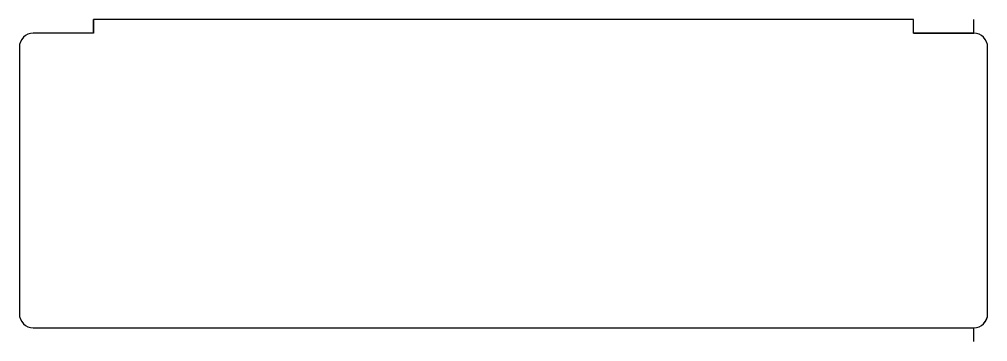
# Model space of a CAD drawing. Header units: inches. Extents: x -0.12 to 8.15, y 0 to 2.75.
import ezdxf

# ---------------------------------------------------------------- set-up
doc = ezdxf.new("R2010")
doc.units = ezdxf.units.IN
doc.header["$MEASUREMENT"] = 0

msp = doc.modelspace()

# ---------------------------------------------------------------- linework, layer by layer
for p, q in [((0.5138, 2.6319), (0.5138, 2.75)), ((7.5138, 2.6319), (7.5138, 2.75)), ((8.0276, 2.6319), (8.0276, 2.75)), ((0.5138, 2.6319), (0, 2.6319)), ((7.5138, 2.6319), (8.0276, 2.6319)), ((-0.1181, 2.5138), (-0.1181, 0.2362)), ((8.1457, 0.2362), (8.1457, 2.5138)), ((0, 0.1181), (8.0276, 0.1181)), ((8.0276, 0), (8.0276, 0.1181))]:
    msp.add_line(p, q)
msp.add_lwpolyline([(0.5138, 2.75), (0.5138, 2.6319), (0, 2.6319, 0.414214), (-0.1181, 2.5138), (-0.1181, 0.2362, 0.414214), (0, 0.1181), (8.0276, 0.1181, 0.414214), (8.1457, 0.2362), (8.1457, 2.5138, 0.414214), (8.0276, 2.6319), (7.5138, 2.6319), (7.5138, 2.75)], format="xyb", close=True)
msp.add_arc((8.0276, 0.2362), 0.1181, 270, 0)

doc.saveas('drawing.dxf')
